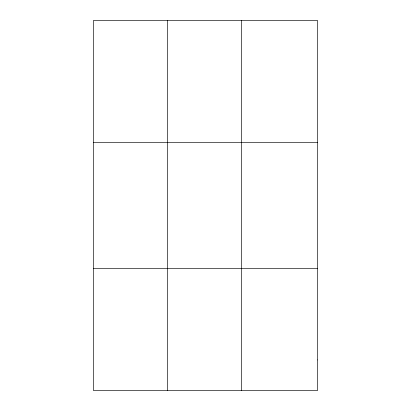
<?xml version="1.0" encoding="UTF-8"?>
<svg xmlns="http://www.w3.org/2000/svg" width="411" height="411" viewBox="0 0 411 411"><rect width="100%" height="100%" fill="white"/><g stroke="black" fill="none" stroke-linecap="round" stroke-linejoin="round"><path stroke-width="0.62" d="M167.38 390.45L167.38 20.55M241.38 390.45L241.38 20.55M93.379 142.617L317.621 142.617M93.379 268.383L317.621 268.383M317.621 359.933L317.621 390.45L93.379 390.45L93.379 20.55L317.621 20.55L317.621 359.933"/></g></svg>
